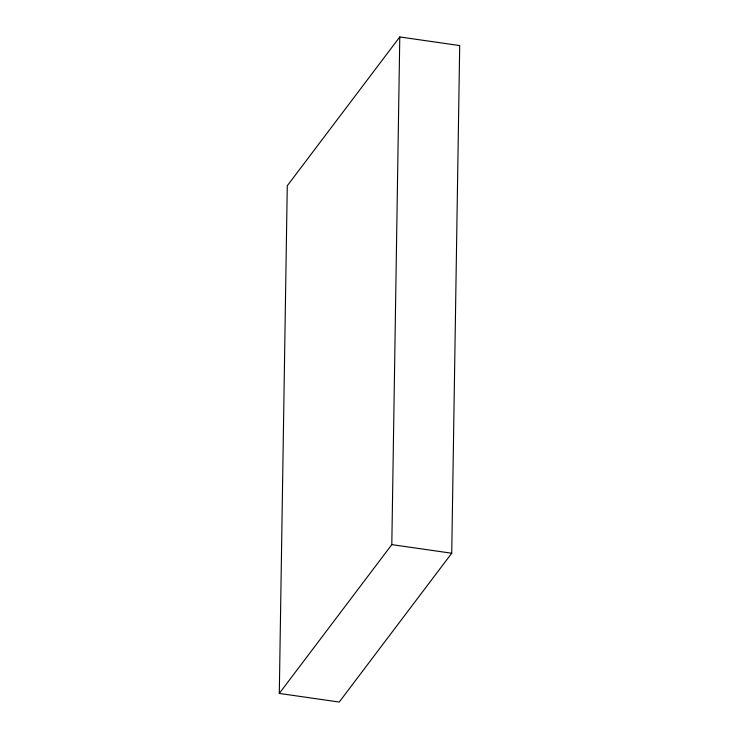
<?xml version="1.0" encoding="UTF-8"?>
<svg xmlns="http://www.w3.org/2000/svg" width="739" height="739" viewBox="0 0 739 739"><rect width="100%" height="100%" fill="white"/><g stroke="black" fill="none" stroke-linecap="round" stroke-linejoin="round"><path stroke-width="1.11" d="M279.296 693.431L287.268 185.766L399.781 36.95L459.704 45.569L451.732 553.234L339.219 702.05L279.296 693.431L391.809 544.625L399.781 36.95M391.809 544.625L451.732 553.234"/></g></svg>
